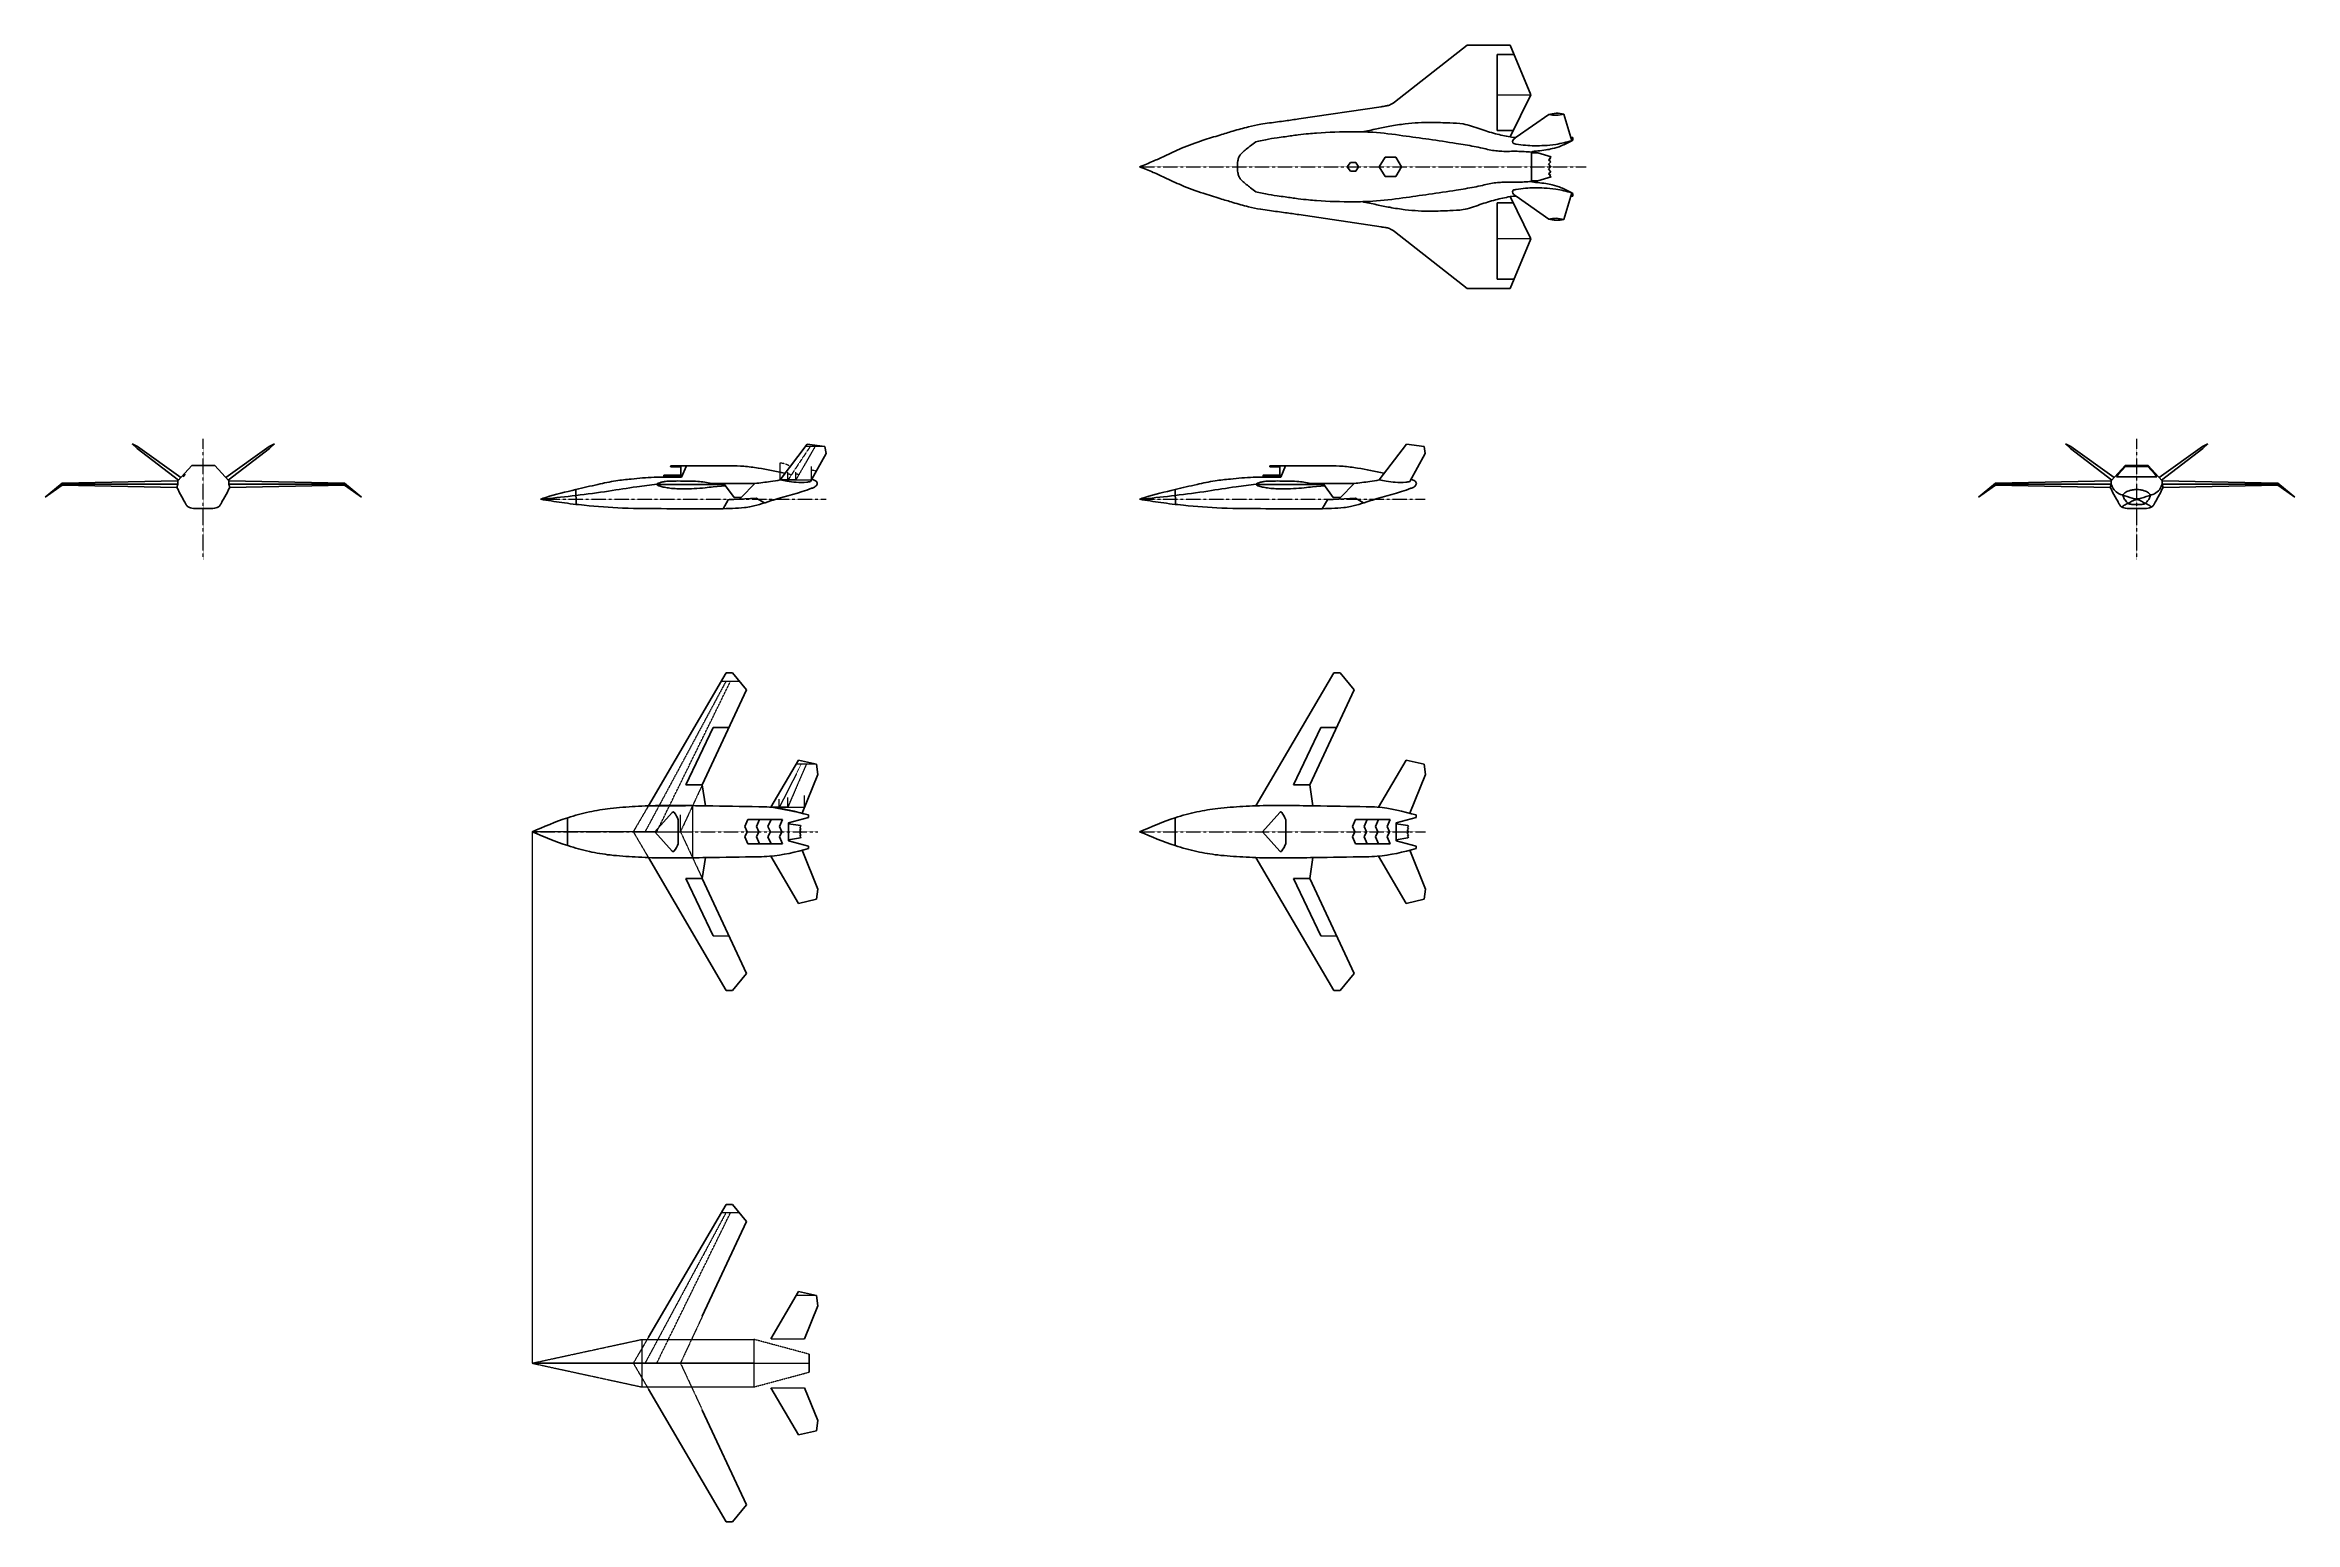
# Model space of a CAD drawing. Header units: millimetres. Extents: x 34771 to 1932156, y -475559 to 1027176.
# Drawn here: x 34771 to 102467, y -109228 to -64802 of the extents above; entities that cross this region are included whole.
import ezdxf

# ---------------------------------------------------------------- set-up
doc = ezdxf.new("R2010")
doc.units = ezdxf.units.MM
doc.linetypes.add('CENTER', pattern=[2, 1.25, -0.25, 0.25, -0.25])
doc.linetypes.add('DASHED', pattern=[0.75, 0.5, -0.25])
for name, color, linetype, lineweight in [('_axes (Оси)', 6, 'CENTER', 30), ('_basic (Основной)', 4, 'Continuous', 60), ('_invisible (Невидимый)', 1, 'DASHED', 30)]:
    doc.layers.add(name, color=color, linetype=linetype, lineweight=lineweight)
doc.styles.add('ESKD', font='eskd.shx', dxfattribs={"oblique": 15, "height": 5})
doc.dimstyles.new('ESKD', dxfattribs={"dimtxt": 5, "dimasz": 5, "dimexe": 2, "dimexo": 0, "dimgap": 2, "dimtad": 1, "dimtoh": 1, "dimzin": 12, "dimdsep": 46, "dimtxsty": 'ESKD', "dimblk1": 'OPEN', "dimblk2": 'OPEN', "dimsah": 1, "dimcen": 5, "dimclrd": 256, "dimclre": 256, "dimclrt": 2, "dimadec": 0, "dimazin": 0, "dimtfac": 1, "dimtmove": 0, "dimatfit": 3, "dimldrblk": 'OPEN', "dimfxl": 1, "dimtolj": 1, "dimtzin": 12, "dimlwd": -1, "dimlwe": -1, "dimarcsym": 0})

# ---------------------------------------------------------------- blocks, each defined once
blk = doc.blocks.new('_OPEN')
at = {"color": 0, "linetype": 'ByBlock'}
for p, q in [((-1, 0), (0, 0)), ((0, 0), (-1, 0)), ((0, 0), (-1, 0))]:
    blk.add_line(p, q, dxfattribs=at)
blk = doc.blocks.new('*D89')
at = {"layer": '_invisible (Невидимый)', "transparency": 16777216}
blk.add_arc((56888, -77884), 503, 53.58643, 89.42993, dxfattribs=at)
at = {"layer": 'Defpoints', "color": 0, "transparency": 16777216}
for p in [(57702, -76803), (56888, -77365), (57098, -77427), (56888, -77884), (56888, -77884)]:
    blk.add_point(p, dxfattribs=at)
at = {"layer": '_invisible (Невидимый)', "transparency": 16777216, "xscale": 5, "yscale": 5, "zscale": 5}
for p, rotation in [((56888, -77382), 179.7149634579658), ((57191, -77483), 323.3013950117819)]:
    blk.add_blockref('_OPEN', p, dxfattribs=dict(at, rotation=rotation))
at = {"layer": '_invisible (Невидимый)', "color": 2, "transparency": 16777216, "insert": (57050, -77403), "char_height": 5, "attachment_point": 5, "rotation": 341.50818, "style": 'ESKD'}
blk.add_mtext('\\A1;37°', dxfattribs=at)
blk = doc.blocks.new('*D90')
at = {"layer": '_invisible (Невидимый)', "transparency": 16777216}
blk.add_arc((57830, -77884), 291, 62.12319, 89.01658, dxfattribs=at)
at = {"layer": 'Defpoints', "color": 0, "transparency": 16777216}
for p in [(58270, -77085), (57830, -77479), (57926, -77609), (57804, -77932), (57830, -77884)]:
    blk.add_point(p, dxfattribs=at)
at = {"layer": '_invisible (Невидимый)', "transparency": 16777216, "xscale": 5, "yscale": 5, "zscale": 5}
for p, rotation in [((57830, -77593), 179.5082900934023), ((57971, -77629), 331.6314834438109)]:
    blk.add_blockref('_OPEN', p, dxfattribs=dict(at, rotation=rotation))
at = {"layer": '_invisible (Невидимый)', "color": 2, "transparency": 16777216, "insert": (57904, -77597), "char_height": 5, "attachment_point": 5, "rotation": 345.56989, "style": 'ESKD'}
blk.add_mtext('\\A1;29°', dxfattribs=at)
blk = doc.blocks.new('*D91')
at = {"layer": '_invisible (Невидимый)', "transparency": 16777216}
blk.add_arc((57124, -77884), 175, 58.00234, 88.3637, dxfattribs=at)
at = {"layer": 'Defpoints', "color": 0, "transparency": 16777216}
for p in [(57795, -76875), (57124, -77655), (57191, -77722), (57124, -77884), (57124, -77884)]:
    blk.add_point(p, dxfattribs=at)
at = {"layer": '_invisible (Невидимый)', "transparency": 16777216, "xscale": 5, "yscale": 5, "zscale": 5}
for p, rotation in [((57124, -77709), 179.1818519182551), ((57221, -77738), 327.1841900312313)]:
    blk.add_blockref('_OPEN', p, dxfattribs=dict(at, rotation=rotation))
at = {"layer": '_invisible (Невидимый)', "color": 2, "transparency": 16777216, "insert": (57176, -77712), "char_height": 5, "attachment_point": 5, "rotation": 343.18302, "style": 'ESKD'}
blk.add_mtext('\\A1;34°', dxfattribs=at)
blk = doc.blocks.new('*D92')
at = {"layer": '_invisible (Невидимый)', "transparency": 16777216}
blk.add_arc((57359, -77884), 178, 61.60466, 88.39322, dxfattribs=at)
at = {"layer": 'Defpoints', "color": 0, "transparency": 16777216}
for p in [(57942, -76875), (57359, -77647), (57420, -77717), (57359, -77884), (57359, -77884)]:
    blk.add_point(p, dxfattribs=at)
at = {"layer": '_invisible (Невидимый)', "transparency": 16777216, "xscale": 5, "yscale": 5, "zscale": 5}
for p, rotation in [((57359, -77706), 179.1966090338144), ((57448, -77730), 330.8012715677713)]:
    blk.add_blockref('_OPEN', p, dxfattribs=dict(at, rotation=rotation))
at = {"layer": '_invisible (Невидимый)', "color": 2, "transparency": 16777216, "insert": (57407, -77707), "char_height": 5, "attachment_point": 5, "rotation": 344.99894, "style": 'ESKD'}
blk.add_mtext('\\A1;30°', dxfattribs=at)

msp = doc.modelspace()

# ---------------------------------------------------------------- linework, layer by layer
at = {"layer": '_axes (Оси)', "transparency": 33554687}
for p, q in [((67704.313, -68464.75), (81141.683, -68464.75)), ((39533.491, -80287.45), (39533.491, -76642.944)), ((97704.313, -80287.45), (97704.313, -76642.944)), ((49676.438, -78465.197), (58270.281, -78465.197)), ((67704.313, -78465.197), (76298.156, -78465.197)), ((49423.985, -88465.197), (58024.067, -88465.197)), ((67704.313, -88465.197), (76304.395, -88465.197))]:
    msp.add_line(p, q, dxfattribs=at)
at = {"layer": '_basic (Основной)', "transparency": 33554687}
for p, q in [((75370.062, -66523.074), (77561.718, -64801.998)), ((77561.718, -64801.998), (78857.438, -64801.998)), ((78857.438, -64801.998), (79476.746, -66300.007)), ((78460.9, -65086.266), (78460.9, -67375.981)), ((78460.9, -65086.266), (78974.96, -65086.266)), ((78460.9, -66307.995), (79476.746, -66300.007)), ((79476.746, -66300.007), (78850.435, -67567.363)), ((72498.326, -67025.1), (74971.109, -66658.158)), ((79035.33, -67577.448), (80017.142, -66890.919)), ((80472.958, -66880.269), (80705.043, -67681.473)), ((78460.9, -67375.981), (78945.014, -67375.981)), ((80739.171, -67579.415), (80675.48, -67579.415)), ((80705.043, -67681.473), (80739.171, -67663.193)), ((80739.171, -67663.193), (80739.171, -67579.415)), ((74048.39, -68333.324), (73945.486, -68464.75)), ((74211.324, -68333.324), (74048.39, -68333.324)), ((74292.791, -68464.75), (74211.324, -68333.324)), ((75090.899, -68177.429), (74909.271, -68464.75)), ((75414.526, -68177.429), (75090.899, -68177.429)), ((75579.644, -68464.75), (75414.526, -68177.429)), ((79491.037, -68022.909), (79491.037, -68464.75)), ((79491.037, -68040.987), (79682.372, -68040.987)), ((79682.372, -68040.987), (80087.296, -68161.128)), ((80082.077, -68205.538), (80007.682, -68251.247)), ((80007.682, -68251.247), (80078.16, -68315.246)), ((80078.16, -68315.246), (80009.849, -68390.471)), ((80087.296, -68161.128), (80039.005, -68182.026)), ((80039.005, -68182.026), (80082.077, -68205.538)), ((74048.39, -68596.177), (73945.486, -68464.75)), ((74211.324, -68596.177), (74048.39, -68596.177)), ((74292.791, -68464.75), (74211.324, -68596.177)), ((75090.899, -68752.072), (74909.271, -68464.75)), ((75414.526, -68752.072), (75090.899, -68752.072)), ((75579.644, -68464.75), (75414.526, -68752.072)), ((79491.037, -68906.592), (79491.037, -68464.75)), ((79491.037, -68888.514), (79682.372, -68888.514)), ((79682.372, -68888.514), (80087.296, -68768.373)), ((80007.682, -68678.254), (80078.16, -68614.255)), ((80082.077, -68723.963), (80007.682, -68678.254)), ((80009.849, -68390.471), (80080.326, -68464.75)), ((80009.849, -68539.03), (80080.326, -68464.75)), ((80078.16, -68614.255), (80009.849, -68539.03)), ((80039.005, -68747.475), (80082.077, -68723.963)), ((80087.296, -68768.373), (80039.005, -68747.475)), ((78460.9, -71843.235), (78460.9, -69553.52)), ((78460.9, -69553.52), (78945.014, -69553.52)), ((79476.746, -70629.494), (78850.435, -69362.138)), ((79035.33, -69352.052), (80017.142, -70038.582)), ((80472.958, -70049.232), (80705.043, -69248.028)), ((80739.171, -69350.085), (80675.48, -69350.085)), ((80705.043, -69248.028), (80739.171, -69266.308)), ((80739.171, -69266.308), (80739.171, -69350.085)), ((72498.326, -69904.401), (74971.109, -70271.343)), ((75370.062, -70406.427), (77561.718, -72127.502)), ((78460.9, -70621.506), (79476.746, -70629.494)), ((78857.438, -72127.502), (79476.746, -70629.494)), ((77561.718, -72127.502), (78857.438, -72127.502)), ((78460.9, -71843.235), (78974.96, -71843.235)), ((37395.166, -76800.872), (37544.862, -76935.477)), ((37395.166, -76800.872), (37550.58, -76878.708)), ((37544.862, -76935.477), (38787.983, -77890.342)), ((37550.58, -76878.708), (38859.919, -77810.391)), ((41516.402, -76878.708), (40207.063, -77810.391)), ((41522.119, -76935.477), (40278.998, -77890.342)), ((41671.815, -76800.872), (41516.402, -76878.708)), ((41671.815, -76800.872), (41522.119, -76935.477)), ((56888.48, -77884.206), (57702.468, -76803.366)), ((57702.468, -76803.366), (58235.252, -76875.214)), ((58270.281, -77085.232), (57803.837, -77931.582)), ((58235.252, -76875.214), (58270.281, -77085.232)), ((74916.355, -77884.206), (75730.343, -76803.366)), ((75730.343, -76803.366), (76263.127, -76875.214)), ((76298.156, -77085.232), (75831.712, -77931.582)), ((76263.127, -76875.214), (76298.156, -77085.232)), ((95565.989, -76800.872), (95715.685, -76935.477)), ((95565.989, -76800.872), (95721.402, -76878.708)), ((95715.685, -76935.477), (96958.805, -77890.342)), ((95721.402, -76878.708), (97030.741, -77810.391)), ((99687.224, -76878.708), (98377.885, -77810.391)), ((99692.941, -76935.477), (98449.821, -77890.342)), ((99842.637, -76800.872), (99687.224, -76878.708)), ((99842.637, -76800.872), (99692.941, -76935.477)), ((39186.015, -77447.961), (38766.161, -77914.595)), ((38989.052, -77715.431), (38929.527, -77789.916)), ((39533.491, -77447.961), (39186.015, -77447.961)), ((39533.491, -77447.961), (39880.966, -77447.961)), ((39880.966, -77447.961), (40300.82, -77914.595)), ((53900.297, -77739.033), (53393.553, -77739.033)), ((53394.223, -77749.931), (53944.634, -77749.931)), ((53394.223, -77749.931), (53394.286, -77802.205)), ((54068.984, -77460.946), (53600.134, -77460.946)), ((53601.177, -77490.804), (53900.297, -77490.804)), ((53900.297, -77490.804), (53900.297, -77739.033)), ((53922.894, -77800.456), (54068.984, -77460.946)), ((71928.171, -77739.033), (71421.428, -77739.033)), ((71422.098, -77749.931), (71972.509, -77749.931)), ((71422.098, -77749.931), (71422.16, -77802.205)), ((72096.859, -77460.946), (71628.008, -77460.946)), ((71629.052, -77490.804), (71928.171, -77490.804)), ((71928.171, -77490.804), (71928.171, -77739.033)), ((71950.769, -77800.456), (72096.859, -77460.946)), ((97356.837, -77447.961), (96936.984, -77914.595)), ((97159.874, -77715.431), (97100.349, -77789.916)), ((97100.349, -77789.916), (97704.313, -77789.916)), ((97366.296, -77479.494), (97159.874, -77715.431)), ((97704.313, -77447.961), (97356.837, -77447.961)), ((97704.313, -77479.494), (97366.296, -77479.494)), ((97704.313, -77447.961), (98051.789, -77447.961)), ((97704.313, -77479.494), (98042.33, -77479.494)), ((98308.277, -77789.916), (97704.313, -77789.916)), ((98042.33, -77479.494), (98248.752, -77715.431)), ((98051.789, -77447.961), (98471.642, -77914.595)), ((98248.752, -77715.431), (98308.277, -77789.916)), ((35288.988, -77979.527), (34770.762, -78402.271)), ((35288.92, -78006.694), (34770.762, -78402.271)), ((35288.383, -78040.478), (34770.762, -78402.271)), ((38739.47, -78111.138), (35288.383, -78040.478)), ((38766.161, -78006.694), (35288.92, -78006.694)), ((38766.161, -77914.595), (35288.988, -77979.527)), ((38766.161, -78006.694), (38739.47, -78111.138)), ((38766.161, -77914.595), (38766.161, -78006.694)), ((40300.82, -77914.595), (40300.82, -78006.694)), ((40300.82, -77914.595), (43777.993, -77979.527)), ((40300.82, -78006.694), (43778.061, -78006.694)), ((40300.82, -78006.694), (40327.511, -78111.138)), ((40327.511, -78111.138), (43778.599, -78040.478)), ((43777.993, -77979.527), (44296.22, -78402.271)), ((43778.061, -78006.694), (44296.22, -78402.271)), ((43778.599, -78040.478), (44296.22, -78402.271)), ((50742.034, -78175.198), (50751.496, -78619.263)), ((55218.851, -78020.576), (53179.567, -78020.576)), ((56128.141, -77990.692), (54826.515, -77990.065)), ((54877.802, -78086.549), (55248.829, -78061.34)), ((55174.163, -78748.903), (55325.562, -78485.807)), ((55505.069, -78409.779), (55218.851, -78020.576)), ((55325.562, -78485.807), (56168.671, -78430.15)), ((55505.069, -78409.779), (55719.984, -78409.779)), ((55719.984, -78409.779), (56128.141, -77990.692)), ((56168.671, -78430.15), (56414.604, -78576.333)), ((68769.909, -78175.198), (68779.371, -78619.263)), ((73246.726, -78020.576), (71207.442, -78020.576)), ((74156.016, -77990.692), (72854.39, -77990.065)), ((72905.677, -78086.549), (73276.703, -78061.34)), ((73202.038, -78748.903), (73353.437, -78485.807)), ((73532.944, -78409.779), (73246.726, -78020.576)), ((73353.437, -78485.807), (74196.546, -78430.15)), ((73532.944, -78409.779), (73747.859, -78409.779)), ((73747.859, -78409.779), (74156.016, -77990.692)), ((74196.546, -78430.15), (74442.479, -78576.333)), ((93459.811, -77979.527), (92941.584, -78402.271)), ((93459.743, -78006.694), (92941.584, -78402.271)), ((93459.205, -78040.478), (92941.584, -78402.271)), ((96910.292, -78111.138), (93459.205, -78040.478)), ((96936.984, -78006.694), (93459.743, -78006.694)), ((96936.984, -77914.595), (93459.811, -77979.527)), ((96936.984, -78006.694), (96910.292, -78111.138)), ((96936.984, -77914.595), (96936.984, -78006.694)), ((98471.642, -77914.595), (98471.642, -78006.694)), ((98471.642, -77914.595), (101948.815, -77979.527)), ((98471.642, -78006.694), (101948.883, -78006.694)), ((98471.642, -78006.694), (98498.334, -78111.138)), ((98498.334, -78111.138), (101949.421, -78040.478)), ((101948.815, -77979.527), (102467.042, -78402.271)), ((101948.883, -78006.694), (102467.042, -78402.271)), ((101949.421, -78040.478), (102467.042, -78402.271)), ((52924.866, -87687.356), (55267.889, -83688.34)), ((55267.889, -83688.34), (55459.342, -83688.34)), ((55459.342, -83688.34), (55880.032, -84201.88)), ((71205.195, -87687.356), (73548.217, -83688.34)), ((73548.217, -83688.34), (73739.67, -83688.34)), ((73739.67, -83688.34), (74160.36, -84201.88)), ((55880.032, -84201.88), (54547.305, -87054.335)), ((74160.36, -84201.88), (72827.634, -87054.335)), ((54050.208, -87054.335), (54878.669, -85330.346)), ((54878.669, -85330.346), (55353.942, -85327.878)), ((72330.536, -87054.335), (73158.997, -85330.346)), ((73158.997, -85330.346), (73634.27, -85327.878)), ((56611.129, -87728.358), (57443.468, -86310.775)), ((57443.468, -86310.775), (57981.759, -86433.029)), ((57981.759, -86433.029), (58024.067, -86739.549)), ((74891.457, -87728.358), (75723.796, -86310.775)), ((75723.796, -86310.775), (76262.087, -86433.029)), ((76262.087, -86433.029), (76304.395, -86739.549)), ((54547.305, -87054.335), (54050.208, -87054.335)), ((54547.305, -87054.335), (54640.89, -87686.918)), ((58024.067, -86739.549), (57550.3, -87909.5)), ((72827.634, -87054.335), (72330.536, -87054.335)), ((72827.634, -87054.335), (72921.218, -87686.918)), ((76304.395, -86739.549), (75830.628, -87909.5)), ((53642.964, -87884.884), (53121.871, -88465.197)), ((57745.792, -87961.33), (57745.792, -88035.208)), ((71923.292, -87884.884), (71402.2, -88465.197)), ((76026.12, -87961.33), (76026.12, -88035.208)), ((50494.924, -88047.108), (50494.924, -88465.197)), ((50494.924, -88883.286), (50494.924, -88465.197)), ((53642.964, -89045.51), (53121.871, -88465.197)), ((53825.112, -88104.121), (53825.112, -88465.197)), ((53825.112, -88826.273), (53825.112, -88465.197)), ((55828.09, -88309.917), (55920.937, -88101.412)), ((55900.073, -88465.197), (55828.09, -88309.917)), ((55900.073, -88465.197), (55828.09, -88620.477)), ((55828.09, -88620.477), (55920.937, -88828.982)), ((55920.937, -88101.412), (56268.604, -88101.412)), ((56175.757, -88309.917), (56268.604, -88101.412)), ((56247.74, -88465.197), (56175.757, -88309.917)), ((56247.74, -88465.197), (56175.757, -88620.477)), ((56175.757, -88620.477), (56268.604, -88828.982)), ((56268.604, -88101.412), (56616.271, -88101.412)), ((56523.424, -88309.917), (56616.271, -88101.412)), ((56595.406, -88465.197), (56523.424, -88309.917)), ((56595.406, -88465.197), (56523.424, -88620.477)), ((56523.424, -88620.477), (56616.271, -88828.982)), ((56616.271, -88101.412), (56963.937, -88101.412)), ((56871.09, -88309.917), (56963.937, -88101.412)), ((56943.073, -88465.197), (56871.09, -88309.917)), ((56943.073, -88465.197), (56871.09, -88620.477)), ((56871.09, -88620.477), (56963.937, -88828.982)), ((57745.792, -88035.208), (57139.661, -88195.794)), ((57139.661, -88195.794), (57139.661, -88465.197)), ((57139.661, -88225.427), (57498.137, -88277.617)), ((57139.661, -88734.6), (57139.661, -88465.197)), ((57139.661, -88704.968), (57498.137, -88652.777)), ((57510.964, -88374.012), (57477.814, -88415.025)), ((57477.814, -88415.025), (57512.147, -88465.197)), ((57477.814, -88515.369), (57512.147, -88465.197)), ((57510.964, -88556.382), (57477.814, -88515.369)), ((57510.569, -88307.76), (57482.55, -88335.759)), ((57482.55, -88335.759), (57510.964, -88374.012)), ((57482.55, -88594.636), (57510.964, -88556.382)), ((57510.569, -88622.634), (57482.55, -88594.636)), ((57498.137, -88277.617), (57510.569, -88307.76)), ((57498.137, -88652.777), (57510.569, -88622.634)), ((68775.252, -88047.108), (68775.252, -88465.197)), ((68775.252, -88883.286), (68775.252, -88465.197)), ((71923.292, -89045.51), (71402.2, -88465.197)), ((72105.44, -88104.121), (72105.44, -88465.197)), ((72105.44, -88826.273), (72105.44, -88465.197)), ((74108.418, -88309.917), (74201.265, -88101.412)), ((74180.401, -88465.197), (74108.418, -88309.917)), ((74180.401, -88465.197), (74108.418, -88620.477)), ((74108.418, -88620.477), (74201.265, -88828.982)), ((74201.265, -88101.412), (74548.932, -88101.412)), ((74456.085, -88309.917), (74548.932, -88101.412)), ((74528.068, -88465.197), (74456.085, -88309.917)), ((74528.068, -88465.197), (74456.085, -88620.477)), ((74456.085, -88620.477), (74548.932, -88828.982)), ((74548.932, -88101.412), (74896.599, -88101.412)), ((74803.752, -88309.917), (74896.599, -88101.412)), ((74875.735, -88465.197), (74803.752, -88309.917)), ((74875.735, -88465.197), (74803.752, -88620.477)), ((74803.752, -88620.477), (74896.599, -88828.982)), ((74896.599, -88101.412), (75244.266, -88101.412)), ((75151.419, -88309.917), (75244.266, -88101.412)), ((75223.401, -88465.197), (75151.419, -88309.917)), ((75223.401, -88465.197), (75151.419, -88620.477)), ((75151.419, -88620.477), (75244.266, -88828.982)), ((76026.12, -88035.208), (75419.989, -88195.794)), ((75419.989, -88195.794), (75419.989, -88465.197)), ((75419.989, -88225.427), (75778.465, -88277.617)), ((75419.989, -88734.6), (75419.989, -88465.197)), ((75419.989, -88704.968), (75778.465, -88652.777)), ((75791.293, -88374.012), (75758.142, -88415.025)), ((75758.142, -88415.025), (75792.475, -88465.197)), ((75758.142, -88515.369), (75792.475, -88465.197)), ((75791.293, -88556.382), (75758.142, -88515.369)), ((75790.898, -88307.76), (75762.878, -88335.759)), ((75762.878, -88335.759), (75791.293, -88374.012)), ((75762.878, -88594.636), (75791.293, -88556.382)), ((75790.898, -88622.634), (75762.878, -88594.636)), ((75778.465, -88277.617), (75790.898, -88307.76)), ((75778.465, -88652.777), (75790.898, -88622.634)), ((52924.866, -89243.038), (55267.889, -93242.055)), ((54547.305, -89876.059), (54640.89, -89243.477)), ((55920.937, -88828.982), (56268.604, -88828.982)), ((56268.604, -88828.982), (56616.271, -88828.982)), ((56611.129, -89202.037), (57443.468, -90619.619)), ((56616.271, -88828.982), (56963.937, -88828.982)), ((57745.792, -88895.187), (57139.661, -88734.6)), ((58024.067, -90190.845), (57550.3, -89020.894)), ((57745.792, -88969.064), (57745.792, -88895.187)), ((71205.195, -89243.038), (73548.217, -93242.055)), ((72827.634, -89876.059), (72921.218, -89243.477)), ((74201.265, -88828.982), (74548.932, -88828.982)), ((74548.932, -88828.982), (74896.599, -88828.982)), ((74891.457, -89202.037), (75723.796, -90619.619)), ((74896.599, -88828.982), (75244.266, -88828.982)), ((76026.12, -88895.187), (75419.989, -88734.6)), ((76304.395, -90190.845), (75830.628, -89020.894)), ((76026.12, -88969.064), (76026.12, -88895.187)), ((54547.305, -89876.059), (54050.208, -89876.059)), ((54050.208, -89876.059), (54878.669, -91600.049)), ((55880.032, -92728.514), (54547.305, -89876.059)), ((72827.634, -89876.059), (72330.536, -89876.059)), ((72330.536, -89876.059), (73158.997, -91600.049)), ((74160.36, -92728.514), (72827.634, -89876.059)), ((57443.468, -90619.619), (57981.759, -90497.365)), ((57981.759, -90497.365), (58024.067, -90190.845)), ((75723.796, -90619.619), (76262.087, -90497.365)), ((76262.087, -90497.365), (76304.395, -90190.845)), ((54878.669, -91600.049), (55353.942, -91602.516)), ((73158.997, -91600.049), (73634.27, -91602.516)), ((55459.342, -93242.055), (55880.032, -92728.514)), ((73739.67, -93242.055), (74160.36, -92728.514)), ((55267.889, -93242.055), (55459.342, -93242.055)), ((73548.217, -93242.055), (73739.67, -93242.055)), ((52924.866, -103672.946), (55267.889, -99673.93)), ((55880.032, -100187.47), (54547.305, -103039.925)), ((55267.889, -99673.93), (55459.342, -99673.93)), ((55459.342, -99673.93), (55880.032, -100187.47)), ((56611.129, -103713.948), (57443.468, -102296.366)), ((57443.468, -102296.366), (57981.759, -102418.619)), ((58024.067, -102725.139), (57623.653, -103713.948)), ((57981.759, -102418.619), (58024.067, -102725.139)), ((57759.113, -104181.384), (57759.113, -104450.787)), ((57759.113, -104720.19), (57759.113, -104450.787)), ((52924.866, -105228.628), (55267.889, -109227.645)), ((56611.129, -105187.627), (57443.468, -106605.209)), ((58024.067, -106176.435), (57623.653, -105187.627)), ((55880.032, -108714.104), (54547.305, -105861.649)), ((57981.759, -106482.955), (58024.067, -106176.435)), ((57443.468, -106605.209), (57981.759, -106482.955)), ((55459.342, -109227.645), (55880.032, -108714.104)), ((55267.889, -109227.645), (55459.342, -109227.645))]:
    msp.add_line(p, q, dxfattribs=at)
for points in [[(74971.109, -66658.158), (75113.834, -66636.113), (75218.53, -66608.542), (75370.062, -66523.074)], [(80017.142, -66890.919), (80237.274, -66856.082), (80472.958, -66880.269)], [(80017.142, -66890.919), (80238.661, -66915.436), (80472.958, -66880.269)], [(67704.313, -68464.75), (68113.529, -68297.216), (68451.365, -68144.609), (68967.328, -67909.006), (69616.118, -67668.393), (70119.688, -67510.439), (70511.343, -67392.005), (70981.605, -67263.833), (71347.509, -67186.858), (71609.405, -67147.626), (72094.699, -67083.171), (72498.326, -67025.1)], [(71198.271, -67714.075), (71287.983, -67692.764), (71499.264, -67650.256), (71843.404, -67591.076), (72084.868, -67558.86), (72475.623, -67503.229), (72790.422, -67469.224)], [(72790.422, -67469.224), (73024.891, -67449.407), (74135.139, -67413.555), (74720.983, -67428.063), (75627.731, -67528.881), (76409.069, -67638.388), (77233.324, -67762.343), (77771.617, -67851.642)], [(74398.258, -67415.845), (74837.327, -67325.245), (75230.41, -67245.152), (75696.853, -67173.344), (76484.289, -67128.413), (77037.444, -67146.366), (77436.17, -67176.458), (77941.483, -67326.061), (78412.313, -67469.724), (78850.435, -67567.363)], [(78850.435, -67567.363), (78939.133, -67580.187), (79035.33, -67577.448)], [(79035.33, -67577.448), (78975.425, -67622.223), (78934.195, -67669.17), (78932.16, -67741.086), (79020.736, -67780.688), (79313.419, -67818.898), (79874.953, -67825.006), (80222.857, -67791.409), (80705.043, -67681.473)], [(79491.037, -68022.909), (79538.688, -68007.347), (79686.847, -67987.269), (79927.028, -67957.986), (80120.62, -67918.45), (80389.279, -67835.428), (80705.043, -67681.473)], [(70648.977, -68464.75), (70650.085, -68376.615), (70657.842, -68289.011), (70674.464, -68230.24), (70716.573, -68128.221), (70788.602, -68045.051), (71043.879, -67831.901), (71198.271, -67714.075)], [(77771.617, -67851.642), (78018.642, -67906.322), (78424.513, -67985.014), (78607.305, -67998.593), (79062.503, -67999.234), (79491.037, -68022.909)], [(67704.313, -68464.75), (68113.529, -68632.284), (68451.365, -68784.892), (68967.328, -69020.495), (69616.118, -69261.107), (70119.688, -69419.062), (70511.343, -69537.496), (70981.605, -69665.668), (71347.509, -69742.643), (71609.405, -69781.874), (72094.699, -69846.33), (72498.326, -69904.401)], [(70648.977, -68464.75), (70650.085, -68552.886), (70657.842, -68640.489), (70674.464, -68699.261), (70716.573, -68801.28), (70788.602, -68884.449), (71043.879, -69097.6), (71198.271, -69215.426)], [(77771.617, -69077.859), (78018.642, -69023.179), (78424.513, -68944.487), (78607.305, -68930.908), (79062.503, -68930.267), (79491.037, -68906.592)], [(79491.037, -68906.592), (79538.688, -68922.154), (79686.847, -68942.232), (79927.028, -68971.515), (80120.62, -69011.051), (80389.279, -69094.073), (80705.043, -69248.028)], [(71198.271, -69215.426), (71287.983, -69236.737), (71499.264, -69279.245), (71843.404, -69338.425), (72084.868, -69370.641), (72475.623, -69426.272), (72790.422, -69460.277)], [(72790.422, -69460.277), (73024.891, -69480.094), (74135.139, -69515.946), (74720.983, -69501.438), (75627.731, -69400.619), (76409.069, -69291.113), (77233.324, -69167.158), (77771.617, -69077.859)], [(74398.258, -69513.655), (74837.327, -69604.255), (75230.41, -69684.349), (75696.853, -69756.156), (76484.289, -69801.088), (77037.444, -69783.135), (77436.17, -69753.043), (77941.483, -69603.44), (78412.313, -69459.777), (78850.435, -69362.138)], [(78850.435, -69362.138), (78939.133, -69349.314), (79035.33, -69352.052)], [(79035.33, -69352.052), (78975.425, -69307.278), (78934.195, -69260.33), (78932.16, -69188.414), (79020.736, -69148.813), (79313.419, -69110.603), (79874.953, -69104.495), (80222.857, -69138.092), (80705.043, -69248.028)], [(74971.109, -70271.343), (75113.834, -70293.388), (75218.53, -70320.959), (75370.062, -70406.427)], [(80017.142, -70038.582), (80238.661, -70014.065), (80472.958, -70049.232)], [(80017.142, -70038.582), (80237.274, -70073.418), (80472.958, -70049.232)], [(49676.438, -78465.197), (49837.815, -78409.178), (50743.241, -78174.916), (51406.071, -78018.191), (51947.964, -77911.245), (52408.798, -77856.557), (53095.084, -77805.631), (53440.454, -77802.153), (53922.894, -77800.456)], [(53393.553, -77739.033), (53390.421, -77741.173), (53389.925, -77747.453), (53391.25, -77749.27), (53394.223, -77749.931)], [(53600.134, -77460.946), (53592.81, -77468.226), (53592.392, -77480.769), (53601.177, -77490.804)], [(54068.984, -77460.946), (54421.636, -77460.946), (54684.234, -77460.946), (55063.856, -77460.946), (55386.344, -77460.946), (55797.62, -77473.599), (56228.568, -77527.193), (57023.476, -77680.187)], [(67704.313, -78465.197), (67865.69, -78409.178), (68771.115, -78174.916), (69433.946, -78018.191), (69975.839, -77911.245), (70436.673, -77856.557), (71122.959, -77805.631), (71468.329, -77802.153), (71950.769, -77800.456)], [(71421.428, -77739.033), (71418.295, -77741.173), (71417.8, -77747.453), (71419.125, -77749.27), (71422.098, -77749.931)], [(71628.008, -77460.946), (71620.685, -77468.226), (71620.267, -77480.769), (71629.052, -77490.804)], [(72096.859, -77460.946), (72449.511, -77460.946), (72712.109, -77460.946), (73091.731, -77460.946), (73414.219, -77460.946), (73825.495, -77473.599), (74256.443, -77527.193), (75051.351, -77680.187)], [(38739.47, -78111.138), (38773.155, -78175.441), (38924.493, -78463.586), (38998.086, -78588.344), (39050.653, -78668.451), (39113.731, -78714.415), (39192.581, -78735.427), (39292.674, -78740.21), (39533.491, -78740.21)], [(40327.511, -78111.138), (40293.826, -78175.441), (40142.488, -78463.586), (40068.895, -78588.344), (40016.329, -78668.451), (39953.25, -78714.415), (39874.4, -78735.427), (39774.307, -78740.21), (39533.491, -78740.21)], [(57841.143, -77863.892), (57934.509, -77897.837), (57969.276, -77918.684), (57992.456, -77951.113), (58002.887, -77992.806), (57963.484, -78068.088), (57882.354, -78117.888), (57835.997, -78136.419), (56683.516, -78487.758), (56016.788, -78685.011), (55820.227, -78714.66), (55085.905, -78749.868), (53477.356, -78748.17), (52147.869, -78731.208), (50997.03, -78645.467), (50317.563, -78565.02), (49676.438, -78465.197)], [(49676.438, -78465.197), (49816.964, -78451.189), (50747.652, -78350.977), (51729.359, -78219.118), (52577.874, -78090.605), (53179.567, -78013.248)], [(53179.567, -78013.248), (53193.856, -77998.473), (53241.243, -77976.312), (53333.72, -77947.824), (53436.629, -77929.758), (53602.116, -77920.912)], [(53179.567, -78013.248), (53203.901, -78037.491), (53276.22, -78076.27), (53406.306, -78103.591), (53570.553, -78130.545), (53779.394, -78148.595), (53966.789, -78154.235), (54304.326, -78142.954), (54631.703, -78122.648), (54877.802, -78086.549)], [(53601.947, -77920.916), (53814.819, -77915.836), (54122.717, -77922.128), (54410.869, -77929.118), (54826.515, -77990.065)], [(56888.48, -77884.206), (56600.73, -77929.994), (56128.141, -77990.692)], [(57803.837, -77931.582), (57687.694, -77955.53), (57370.605, -77953.688), (57097.759, -77924.212), (56888.48, -77884.206)], [(75869.018, -77863.892), (75962.384, -77897.837), (75997.151, -77918.684), (76020.331, -77951.113), (76030.762, -77992.806), (75991.359, -78068.088), (75910.229, -78117.888), (75863.872, -78136.419), (74711.391, -78487.758), (74044.663, -78685.011), (73848.102, -78714.66), (73113.78, -78749.868), (71505.231, -78748.17), (70175.744, -78731.208), (69024.905, -78645.467), (68345.438, -78565.02), (67704.313, -78465.197)], [(67704.313, -78465.197), (67844.839, -78451.189), (68775.527, -78350.977), (69757.234, -78219.118), (70605.749, -78090.605), (71207.442, -78013.248)], [(71207.442, -78013.248), (71221.731, -77998.473), (71269.118, -77976.312), (71361.595, -77947.824), (71464.503, -77929.758), (71629.991, -77920.912)], [(71207.442, -78013.248), (71231.775, -78037.491), (71304.095, -78076.27), (71434.181, -78103.591), (71598.428, -78130.545), (71807.269, -78148.595), (71994.664, -78154.235), (72332.201, -78142.954), (72659.577, -78122.648), (72905.677, -78086.549)], [(71629.822, -77920.916), (71842.694, -77915.836), (72150.592, -77922.128), (72438.744, -77929.118), (72854.39, -77990.065)], [(74916.355, -77884.206), (74628.605, -77929.994), (74156.016, -77990.692)], [(75831.712, -77931.582), (75715.568, -77955.53), (75398.48, -77953.688), (75125.634, -77924.212), (74916.355, -77884.206)], [(96910.292, -78111.138), (96943.977, -78175.441), (97095.316, -78463.586), (97168.908, -78588.344), (97221.475, -78668.451), (97284.553, -78714.415), (97363.403, -78735.427), (97463.497, -78740.21), (97704.313, -78740.21)], [(97704.313, -78465.197), (97568.967, -78430.739), (97269.355, -78335.354), (97086.404, -78245.267), (96974.902, -78104.493), (96936.984, -78006.694)], [(97704.313, -78465.197), (97624.647, -78494.329), (97496.051, -78560.57), (97358.175, -78630.785), (97252.966, -78696.153)], [(97286.724, -78341.589), (97348.668, -78271.755), (97475.197, -78207.775), (97579.546, -78183.022), (97648.585, -78173.543), (97704.313, -78166.169)], [(97286.724, -78341.589), (97304.919, -78405.118), (97353.682, -78487.457), (97442.115, -78587.721)], [(97704.313, -78465.197), (97839.659, -78430.739), (98139.271, -78335.354), (98322.222, -78245.267), (98433.724, -78104.493), (98471.642, -78006.694)], [(98498.334, -78111.138), (98464.649, -78175.441), (98313.311, -78463.586), (98239.718, -78588.344), (98187.151, -78668.451), (98124.073, -78714.415), (98045.223, -78735.427), (97945.13, -78740.21), (97704.313, -78740.21)], [(98121.902, -78341.589), (98059.958, -78271.755), (97933.429, -78207.775), (97829.08, -78183.022), (97760.041, -78173.543), (97704.313, -78166.169)], [(97704.313, -78465.197), (97783.979, -78494.329), (97912.575, -78560.57), (98050.451, -78630.785), (98155.66, -78696.153)], [(98121.902, -78341.589), (98103.708, -78405.118), (98054.944, -78487.457), (97966.511, -78587.721)], [(97442.115, -78587.721), (97494.179, -78610.331), (97553.221, -78618.482), (97667.583, -78620.062), (97704.313, -78620.062)], [(97966.511, -78587.721), (97914.447, -78610.331), (97855.405, -78618.482), (97741.043, -78620.062), (97704.313, -78620.062)], [(49423.985, -88465.197), (50497.084, -88046.399), (51148.847, -87868.768), (51778.387, -87765.151), (52530.139, -87705.94), (52922.676, -87687.437), (54670.585, -87687.437), (56243.179, -87713.054)], [(53825.112, -88104.121), (53703.759, -87890.029), (53690.274, -87875.058), (53670.8, -87869.069), (53642.964, -87884.884)], [(56243.179, -87713.054), (56569.92, -87725.139), (57745.792, -87961.33)], [(67704.313, -88465.197), (68777.413, -88046.399), (69429.175, -87868.768), (70058.716, -87765.151), (70810.467, -87705.94), (71203.004, -87687.437), (72950.913, -87687.437), (74523.507, -87713.054)], [(72105.44, -88104.121), (71984.088, -87890.029), (71970.603, -87875.058), (71951.128, -87869.069), (71923.292, -87884.884)], [(74523.507, -87713.054), (74850.248, -87725.139), (76026.12, -87961.33)], [(49423.985, -88465.197), (50497.084, -88883.995), (51148.847, -89061.626), (51778.387, -89165.243), (52530.139, -89224.454), (52922.676, -89242.957), (54670.585, -89242.957), (56243.179, -89217.34)], [(67704.313, -88465.197), (68777.413, -88883.995), (69429.175, -89061.626), (70058.716, -89165.243), (70810.467, -89224.454), (71203.004, -89242.957), (72950.913, -89242.957), (74523.507, -89217.34)], [(53825.112, -88826.273), (53703.759, -89040.365), (53690.274, -89055.336), (53670.8, -89061.325), (53642.964, -89045.51)], [(56243.179, -89217.34), (56569.92, -89205.255), (57745.792, -88969.064)], [(72105.44, -88826.273), (71984.088, -89040.365), (71970.603, -89055.336), (71951.128, -89061.325), (71923.292, -89045.51)], [(74523.507, -89217.34), (74850.248, -89205.255), (76026.12, -88969.064)]]:
    msp.add_spline(points, degree=3, dxfattribs=at)
at = {"layer": '_invisible (Невидимый)', "transparency": 33554687}
for p, q in [((57795.082, -76875.214), (57123.847, -77884.206)), ((57941.805, -76875.214), (57359.214, -77884.206)), ((58235.252, -76875.214), (57648.359, -76875.214)), ((57941.805, -76875.214), (57648.359, -76875.214)), ((56888.48, -77884.206), (56888.48, -77365.227)), ((57123.847, -77884.206), (57123.847, -77654.55)), ((57359.214, -77884.206), (57359.214, -77647.317)), ((57829.947, -77884.206), (57829.947, -77478.544)), ((56888.48, -77884.206), (57829.947, -77884.206)), ((57359.214, -77884.206), (56888.48, -77884.206)), ((55255.507, -83945.11), (52823.878, -88465.197)), ((53178.626, -88465.197), (55393.567, -83945.11)), ((55669.687, -83945.11), (55117.447, -83945.11)), ((55393.567, -83945.11), (55117.447, -83945.11)), ((57524.204, -86433.029), (56864.26, -87728.358)), ((57676.723, -86433.029), (57117.391, -87728.358)), ((57981.759, -86433.029), (57371.686, -86433.029)), ((57676.723, -86433.029), (57371.686, -86433.029)), ((54547.305, -87054.335), (53888.121, -88465.197)), ((52924.866, -87687.356), (52469.13, -88465.197)), ((52924.866, -87687.356), (54254.778, -87680.436)), ((53888.121, -88465.197), (53888.121, -87959.877)), ((54254.778, -87680.436), (54254.778, -89249.958)), ((57550.3, -87909.5), (56611.129, -87728.358)), ((56611.129, -87728.358), (57623.653, -87728.358)), ((57117.391, -87728.358), (56611.129, -87728.358)), ((56864.26, -87728.358), (56864.26, -87481.357)), ((57117.391, -87728.358), (57117.391, -87437.008)), ((57623.653, -87728.358), (57623.653, -87379.221)), ((52823.878, -88465.197), (49423.985, -88465.197)), ((49423.985, -88465.197), (49423.985, -104450.787)), ((52469.13, -88465.197), (52924.866, -89243.038)), ((52469.13, -88465.197), (53888.121, -88465.197)), ((53178.626, -88465.197), (52469.13, -88465.197)), ((53888.121, -88465.197), (54547.305, -89876.059)), ((55255.507, -99930.7), (52823.878, -104450.787)), ((53178.626, -104450.787), (55393.567, -99930.7)), ((55669.687, -99930.7), (55117.447, -99930.7)), ((55393.567, -99930.7), (55117.447, -99930.7)), ((57981.759, -102418.619), (57371.686, -102418.619)), ((57676.723, -102418.619), (57371.686, -102418.619)), ((54547.305, -103039.925), (53888.121, -104450.787)), ((49423.985, -104450.787), (52728.178, -103735.787)), ((52924.866, -103672.946), (52469.13, -104450.787)), ((52728.178, -103735.787), (52728.178, -105165.787)), ((52728.178, -103735.787), (56100.91, -103735.787)), ((56100.91, -103735.787), (56100.91, -105165.787)), ((57759.113, -104181.384), (56100.91, -103735.787)), ((56611.129, -103713.948), (57623.653, -103713.948)), ((52728.178, -104450.787), (49423.985, -104450.787)), ((49423.985, -104450.787), (52728.178, -105165.787)), ((49423.985, -104450.787), (57759.113, -104450.787)), ((52469.13, -104450.787), (52924.866, -105228.628)), ((56100.91, -104450.787), (52728.178, -104450.787)), ((53888.121, -104450.787), (54547.305, -105861.649)), ((56100.91, -104450.787), (57759.113, -104450.787)), ((56100.91, -105165.787), (57759.113, -104720.19)), ((52728.178, -105165.787), (56100.91, -105165.787)), ((56611.129, -105187.627), (57623.653, -105187.627))]:
    msp.add_line(p, q, dxfattribs=at)

# ---------------------------------------------------------------- dimensions: what is measured, and where the dimension line sits
for base, line1, line2, picture, middle in [((57098.119, -77427.489), ((56888.48, -77884.206), (56888.48, -77365.227)), ((56888.48, -77884.206), (57702.468, -76803.366)), '*D89', (57049.548, -77402.598)), ((57190.63, -77722.36), ((57795.082, -76875.214), (57123.847, -77884.206)), ((57123.847, -77884.206), (57123.847, -77654.55)), '*D91', (57176.034, -77711.541)), ((57420.2, -77716.661), ((57359.214, -77884.206), (57359.214, -77647.317)), ((57941.805, -76875.214), (57359.214, -77884.206)), '*D92', (57406.735, -77706.867)), ((57925.943, -77609.165), ((57829.947, -77884.206), (57829.947, -77478.544)), ((58270.281, -77085.232), (57803.837, -77931.582)), '*D90', (57903.829, -77597.08))]:
    dim = msp.add_angular_dim_2l(base=base, line1=line1, line2=line2, dimstyle='ESKD', dxfattribs=at)
    dim.commit()
    dim.dimension.update_dxf_attribs({"geometry": picture, "text_midpoint": middle})

doc.saveas('drawing.dxf')
